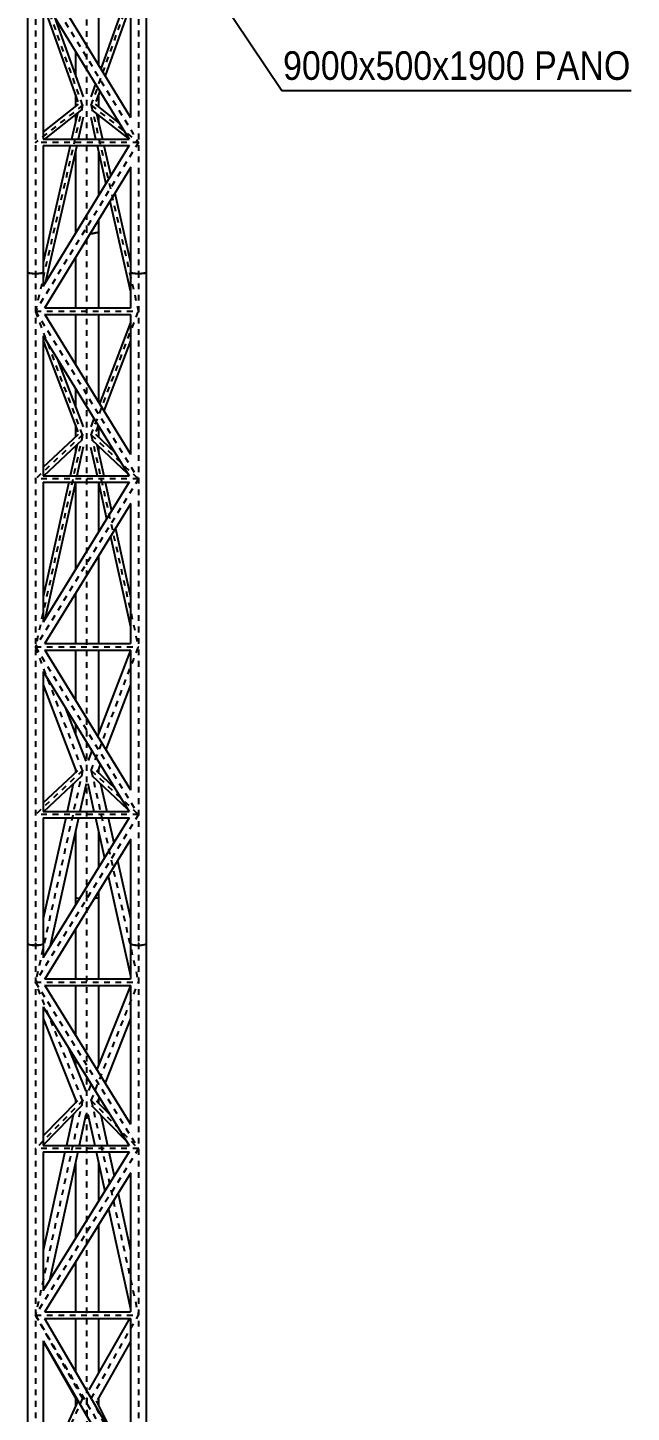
# Model space of a CAD drawing. Header units: millimetres. Extents: x 149919 to 150445, y 136651 to 136866.
# Drawn here: x 150358.13 to 150368.68, y 136666.43 to 136690.63 of the extents above; entities that cross this region are included whole.
import ezdxf

# ---------------------------------------------------------------- set-up
doc = ezdxf.new("R2010")
doc.units = ezdxf.units.MM
doc.header["$LTSCALE"] = 0.25
doc.linetypes.add('CENTER', pattern=[50.8, 31.75, -6.35, 6.35, -6.35])
doc.linetypes.add('XKITLINE00', pattern=[0])
doc.styles.add('ARIAL', font='arial.ttf')
doc.styles.add('ROMANS', font='romans.shx')
doc.dimstyles.new('MD300', dxfattribs={"dimtxt": 2.5, "dimasz": 2.5, "dimexe": 1, "dimexo": 1, "dimgap": 0.5, "dimtad": 1, "dimdec": 1, "dimlfac": 50, "dimrnd": 0.5, "dimdsep": 46, "dimtxsty": 'ROMANS', "dimcen": 1, "dimclrd": 146, "dimclre": 146, "dimclrt": 30, "dimadec": 1, "dimazin": 2, "dimtfac": 1, "dimtdec": 1, "dimtmove": 0, "dimatfit": 1, "dimfxl": 1, "dimtolj": 1, "dimtzin": 0, "dimlwd": -1, "dimlwe": -1, "dimarcsym": 0})

# ---------------------------------------------------------------- blocks, each defined once
blk = doc.blocks.new('çatıı')
at = {"color": 8, "linetype": 'CENTER'}
for p, q in [((21735, 3669.7), (21735, 4838.5)), ((21645, 4780.4), (21645, 3598.6)), ((21825, 4780.4), (21825, 3598.6)), ((21727.5, 3890), (21645, 4120.6)), ((21645, 4120.6), (21825, 3825.1)), ((21742.5, 3890), (21825, 4120.6)), ((21727.5, 3890), (21645, 3530.1)), ((21727.5, 3890), (21645, 3825.1)), ((21742.5, 3890), (21825, 3530.1)), ((21742.5, 3890), (21825, 3825.1)), ((21825, 3825.1), (21645, 3530.1)), ((21825, 3825.1), (21645, 3825.1)), ((21735, 2506.8), (21735, 3669.7)), ((21645, 3598.6), (21645, 2425.1)), ((21825, 3598.6), (21825, 2425.1)), ((21727.5, 3313.9), (21645, 3530.1)), ((21645, 3530.1), (21825, 3236.7)), ((21645, 3530.1), (21825, 3530.1)), ((21742.5, 3313.9), (21825, 3530.1)), ((21727.5, 3313.9), (21645, 2943.3)), ((21727.5, 3313.9), (21645, 3236.7)), ((21742.5, 3313.9), (21825, 2943.3)), ((21742.5, 3313.9), (21825, 3236.7)), ((21825, 3236.7), (21645, 2943.3)), ((21825, 3236.7), (21645, 3236.7)), ((21727.5, 2727.2), (21645, 2943.3)), ((21645, 2943.3), (21825, 2650)), ((21645, 2943.3), (21825, 2943.3)), ((21742.5, 2727.2), (21825, 2943.3)), ((21727.5, 2727.2), (21645, 2357.1)), ((21727.5, 2727.2), (21645, 2650)), ((21742.5, 2727.2), (21825, 2357.1)), ((21742.5, 2727.2), (21825, 2650)), ((21825, 2650), (21645, 2357.1)), ((21825, 2650), (21645, 2650)), ((21735, 1458.5), (21735, 2506.8)), ((21645, 2425.1), (21645, 1450.9)), ((21825, 2425.1), (21825, 1466.1)), ((21645, 2357.1), (21825, 2066.2)), ((21727.5, 2150.6), (21645, 2357.1)), ((21645, 2357.1), (21825, 2357.1)), ((21742.5, 2150.6), (21825, 2357.1)), ((21727.5, 2150.6), (21645, 1775.2)), ((21727.5, 2150.6), (21645, 2066.2)), ((21742.5, 2150.6), (21825, 1775.2)), ((21742.5, 2150.6), (21825, 2066.2)), ((21825, 2066.2), (21645, 1775.2)), ((21825, 2066.2), (21645, 2066.2)), ((21727.5, 1629.7), (21645, 1775.2)), ((21645, 1775.2), (21825, 1466.1)), ((21645, 1775.2), (21825, 1775.2)), ((21742.5, 1629.7), (21825, 1775.2)), ((21727.5, 1629.7), (21645, 1450.9)), ((21735, 1629.7), (21735, 1458.5)), ((21742.5, 1629.7), (21825, 1466.1))]:
    blk.add_line(p, q, dxfattribs=at)
at = {"color": 8, "linetype": 'XKITLINE00'}
for p, q in [((21631.3, 4108.4), (21631.3, 3598.6)), ((21666.1, 4106.9), (21811.3, 3868.5)), ((21755.3, 4106.9), (21755.3, 3960.6)), ((21811.3, 4099.3), (21759.3, 3953.9)), ((21811.3, 4106.9), (21811.3, 3868.4)), ((21838.6, 4110.1), (21838.6, 3598.6)), ((21658.6, 4077.2), (21808.9, 3830.5)), ((21658.6, 4077.1), (21658.6, 3830.7)), ((21658.6, 4065.5), (21719.3, 3896.1)), ((21677.9, 4045.5), (21728.2, 3904.8)), ((21811.3, 4065.5), (21766.9, 3941.4)), ((21714.7, 3985.1), (21714.7, 3942.7)), ((21749.8, 3927.4), (21741.7, 3904.7)), ((21714.7, 3908.9), (21714.7, 3887.2)), ((21757.5, 3914.9), (21750.8, 3896.3)), ((21755.3, 3908.9), (21755.3, 3887.2)), ((21658.6, 3843.1), (21720.4, 3891.7)), ((21661.4, 3830.8), (21726.9, 3882.3)), ((21718.3, 3875.5), (21708.1, 3830.8)), ((21714.7, 3872.7), (21714.7, 3859.7)), ((21743.2, 3882.2), (21808.6, 3830.8)), ((21749.5, 3891.7), (21791.9, 3858.4)), ((21751.7, 3875.5), (21761.9, 3830.8)), ((21755.3, 3872.7), (21755.3, 3859.7)), ((21728.6, 3869.3), (21719.8, 3830.8)), ((21741.5, 3868.9), (21750.2, 3830.8)), ((21658.6, 3830.8), (21808.7, 3830.8)), ((21658.5, 3819.5), (21809.3, 3819.5)), ((21658.6, 3819.5), (21658.6, 3598.6)), ((21705.5, 3819.5), (21658.6, 3615.2)), ((21808.7, 3819.5), (21658.6, 3573.5)), ((21717.2, 3819.5), (21662.1, 3579.1)), ((21714.7, 3808.7), (21714.7, 3669.7)), ((21752.8, 3819.5), (21768.1, 3752.9)), ((21755.3, 3808.7), (21755.3, 3731.9)), ((21764.5, 3819.5), (21776.6, 3766.8)), ((21811.5, 3781.9), (21661, 3535.3)), ((21811.3, 3781.7), (21811.3, 3598.6)), ((21783.6, 3736.2), (21811.3, 3615.2)), ((21775.1, 3722.3), (21811.3, 3564.1)), ((21755.3, 3689.9), (21755.3, 3669.7)), ((21714.7, 3669.7), (21715, 3668.9)), ((21714.7, 3669.7), (21714.7, 3665.4)), ((21714.7, 3669.7), (21715, 3669)), ((21715, 3669), (21715.9, 3668.4)), ((21715, 3668.9), (21715.9, 3668.2)), ((21715.9, 3668.4), (21716.4, 3668.2)), ((21715.9, 3668.2), (21716.3, 3668)), ((21740.4, 3665.4), (21741.9, 3665.5)), ((21740.5, 3665.7), (21741.5, 3665.7)), ((21740.8, 3666.1), (21741.9, 3666.2)), ((21741.5, 3665.7), (21744.6, 3666)), ((21741.9, 3666.2), (21745.1, 3666.4)), ((21741.9, 3665.5), (21745.1, 3665.8)), ((21744.6, 3666), (21747.3, 3666.5)), ((21745.1, 3666.4), (21748, 3666.8)), ((21745.1, 3665.8), (21748, 3666.3)), ((21747.3, 3666.5), (21749.6, 3667)), ((21748, 3666.8), (21750.5, 3667.3)), ((21748, 3666.3), (21750.5, 3666.8)), ((21749.6, 3667), (21750.7, 3667.3)), ((21750.5, 3667.3), (21752.6, 3667.8)), ((21750.5, 3666.8), (21752.6, 3667.5)), ((21752.6, 3667.8), (21754.1, 3668.4)), ((21752.6, 3667.5), (21754.1, 3668.2)), ((21754.1, 3668.4), (21755, 3669)), ((21754.1, 3668.2), (21755, 3668.9)), ((21755.3, 3669.7), (21755, 3668.9)), ((21755.3, 3669.7), (21755, 3669)), ((21755.3, 3669.7), (21755.3, 3535.8)), ((21714.7, 3623.3), (21714.7, 3535.8)), ((21631.3, 3598.6), (21631.7, 3598.1)), ((21631.3, 3598.6), (21631.3, 2425.1)), ((21631.3, 3598.6), (21631.7, 3597.9)), ((21631.7, 3598.1), (21632.7, 3597.5)), ((21631.7, 3597.9), (21632.7, 3597.3)), ((21632.7, 3597.5), (21634.3, 3597)), ((21632.7, 3597.3), (21634.3, 3596.7)), ((21633.4, 3597.3), (21634.8, 3596.8)), ((21634.3, 3597), (21636.5, 3596.6)), ((21634.3, 3596.7), (21636.5, 3596.3)), ((21634.8, 3596.8), (21636.9, 3596.4)), ((21636.5, 3596.6), (21639.1, 3596.3)), ((21636.5, 3596.3), (21639.1, 3595.9)), ((21636.9, 3596.4), (21639.3, 3596)), ((21639.1, 3596.3), (21642, 3596.2)), ((21639.1, 3595.9), (21642, 3595.7)), ((21639.3, 3596), (21642.1, 3595.8)), ((21642, 3596.2), (21645, 3596.1)), ((21642, 3595.7), (21645, 3595.6)), ((21642.1, 3595.8), (21645, 3595.7)), ((21645, 3596.1), (21648, 3596.2)), ((21645, 3595.7), (21647.9, 3595.8)), ((21645, 3595.6), (21648, 3595.7)), ((21647.9, 3595.8), (21650.7, 3596)), ((21648, 3596.2), (21650.9, 3596.3)), ((21648, 3595.7), (21650.9, 3595.9)), ((21650.7, 3596), (21653.1, 3596.4)), ((21650.9, 3596.3), (21653.5, 3596.6)), ((21650.9, 3595.9), (21653.5, 3596.3)), ((21653.1, 3596.4), (21655.2, 3596.8)), ((21653.5, 3596.6), (21655.7, 3597)), ((21653.5, 3596.3), (21655.7, 3596.7)), ((21655.2, 3596.8), (21656.6, 3597.3)), ((21655.7, 3597), (21657.3, 3597.5)), ((21655.7, 3596.7), (21657.3, 3597.3)), ((21657.3, 3597.5), (21658.3, 3598.1)), ((21657.3, 3597.3), (21658.3, 3597.9)), ((21658.6, 3598.6), (21658.3, 3598.1)), ((21658.6, 3598.6), (21658.3, 3597.9)), ((21658.6, 3598.6), (21658.6, 3572.9)), ((21811.3, 3598.6), (21811.7, 3598.1)), ((21811.3, 3598.6), (21811.3, 3535.6)), ((21811.3, 3598.6), (21811.7, 3597.9)), ((21811.7, 3598.1), (21812.7, 3597.5)), ((21811.7, 3597.9), (21812.7, 3597.3)), ((21812.7, 3597.5), (21814.3, 3597)), ((21812.7, 3597.3), (21814.3, 3596.7)), ((21813.4, 3597.3), (21814.8, 3596.8)), ((21814.3, 3597), (21816.5, 3596.6)), ((21814.3, 3596.7), (21816.5, 3596.3)), ((21814.8, 3596.8), (21816.9, 3596.4)), ((21816.5, 3596.6), (21819.1, 3596.3)), ((21816.5, 3596.3), (21819.1, 3595.9)), ((21816.9, 3596.4), (21819.3, 3596)), ((21819.1, 3596.3), (21822, 3596.1)), ((21819.1, 3595.9), (21822, 3595.7)), ((21819.3, 3596), (21822.1, 3595.8)), ((21822, 3596.1), (21825, 3596.1)), ((21822, 3595.7), (21825, 3595.6)), ((21822.1, 3595.8), (21825, 3595.7)), ((21825, 3596.1), (21828, 3596.1)), ((21825, 3595.7), (21827.9, 3595.8)), ((21825, 3595.6), (21828, 3595.7)), ((21827.9, 3595.8), (21830.7, 3596)), ((21828, 3596.1), (21830.9, 3596.3)), ((21828, 3595.7), (21830.9, 3595.9)), ((21830.7, 3596), (21833.1, 3596.4)), ((21830.9, 3596.3), (21833.5, 3596.6)), ((21830.9, 3595.9), (21833.5, 3596.3)), ((21833.1, 3596.4), (21835.2, 3596.8)), ((21833.5, 3596.6), (21835.7, 3597)), ((21833.5, 3596.3), (21835.7, 3596.7)), ((21835.2, 3596.8), (21836.6, 3597.3)), ((21835.7, 3597), (21837.3, 3597.5)), ((21835.7, 3596.7), (21837.3, 3597.3)), ((21837.3, 3597.5), (21838.3, 3598.1)), ((21837.3, 3597.3), (21838.3, 3597.9)), ((21838.6, 3598.6), (21838.3, 3598.1)), ((21838.6, 3598.6), (21838.3, 3597.9)), ((21838.6, 3598.6), (21838.6, 2425.1)), ((21661.3, 3535.8), (21811.3, 3535.8)), ((21661, 3524.4), (21811.5, 3524.4)), ((21661.3, 3524.4), (21811.3, 3279.9)), ((21714.7, 3524.4), (21714.7, 3437.4)), ((21755.3, 3524.4), (21755.3, 3371.3)), ((21811.3, 3510.3), (21757.1, 3368.3)), ((21811.3, 3524.4), (21811.3, 3279.7)), ((21658.6, 3487), (21808.9, 3242)), ((21658.6, 3486.9), (21658.6, 3242.2)), ((21658.6, 3478.4), (21719.3, 3319.4)), ((21811.3, 3478.4), (21764.6, 3356)), ((21682.3, 3448.4), (21728.2, 3328.1)), ((21714.7, 3395.6), (21714.7, 3363.5)), ((21747.3, 3342.5), (21741.8, 3328)), ((21714.7, 3331.5), (21714.7, 3309.8)), ((21754.8, 3330.2), (21750.8, 3319.6)), ((21755.3, 3329.4), (21755.3, 3309.8)), ((21658.6, 3257.3), (21720.1, 3314.9)), ((21659.4, 3242.4), (21727.2, 3305.9)), ((21717.9, 3297.2), (21705.7, 3242.4)), ((21714.7, 3294.2), (21714.7, 3282.7)), ((21728.6, 3292.8), (21717.4, 3242.4)), ((21741.4, 3292.4), (21752.6, 3242.4)), ((21742.8, 3305.8), (21806.1, 3246.6)), ((21749.8, 3314.9), (21783.6, 3283.3)), ((21752.1, 3297.2), (21764.3, 3242.4)), ((21755.3, 3294.2), (21755.3, 3282.7)), ((21658.5, 3231.1), (21809.4, 3231.1)), ((21658.6, 3242.4), (21808.7, 3242.4)), ((21658.6, 3231.1), (21658.6, 2986.2)), ((21703.2, 3231.1), (21658.6, 3030.9)), ((21808.7, 3231.1), (21658.6, 2986.5)), ((21714.9, 3231.1), (21661.5, 2991.1)), ((21714.7, 3230.2), (21714.7, 3077.9)), ((21755.1, 3231.1), (21769.4, 3167)), ((21755.3, 3230.2), (21755.3, 3144.1)), ((21766.8, 3231.1), (21777.9, 3181)), ((21811.5, 3193.8), (21660.9, 2948.3)), ((21811.3, 3193.5), (21811.3, 2948.9)), ((21784.8, 3150.2), (21811.3, 3030.9)), ((21776.2, 3136.3), (21811.3, 2978.4)), ((21755.3, 3102.2), (21755.3, 2949)), ((21714.7, 3036), (21714.7, 2949)), ((21661, 2937.6), (21811.5, 2937.6)), ((21661.3, 2949), (21811.3, 2949)), ((21661.3, 2937.6), (21811.3, 2693.1)), ((21714.7, 2937.6), (21714.7, 2850.7)), ((21811.1, 2937.6), (21753.7, 2787.1)), ((21755.3, 2937.6), (21755.3, 2791.4)), ((21811.3, 2937.6), (21811.3, 2693)), ((21658.6, 2900.2), (21808.9, 2655.3)), ((21658.6, 2900.2), (21658.6, 2655.4)), ((21658.6, 2876.9), (21715.8, 2727.1)), ((21811.3, 2876.9), (21768.1, 2763.6)), ((21697.1, 2837.5), (21733, 2743.6)), ((21714.7, 2808.8), (21714.7, 2791.4)), ((21743.8, 2761.3), (21737.4, 2744.5)), ((21758.3, 2737.8), (21754, 2726.7)), ((21658.6, 2670.5), (21718.9, 2726.9)), ((21659.4, 2655.6), (21726.7, 2718.6)), ((21714.7, 2730), (21714.7, 2723)), ((21743.4, 2718.6), (21806.1, 2659.8)), ((21751.1, 2726.9), (21783.6, 2696.5)), ((21755.3, 2730), (21755.3, 2723)), ((21711.1, 2704), (21700.3, 2655.6)), ((21733.5, 2703.6), (21722.8, 2655.6)), ((21736.4, 2704.2), (21747.2, 2655.6)), ((21758.9, 2704), (21769.7, 2655.6)), ((21658.5, 2644.3), (21809.4, 2644.3)), ((21658.6, 2655.6), (21808.7, 2655.6)), ((21697.8, 2644.3), (21658.6, 2468.6)), ((21808.7, 2644.3), (21658.6, 2400.2)), ((21658.6, 2644.3), (21658.6, 2425.1)), ((21720.2, 2644.3), (21669.9, 2418.6)), ((21749.8, 2644.3), (21765.4, 2574)), ((21772.2, 2644.3), (21781.9, 2600.7)), ((21714.7, 2619.5), (21714.7, 2506.8)), ((21755.3, 2619.5), (21755.3, 2557.5)), ((21811.5, 2607.1), (21660.9, 2362.1)), ((21811.3, 2606.8), (21811.3, 2425.1)), ((21788.7, 2570.1), (21811.3, 2468.6)), ((21772.3, 2543.3), (21811.3, 2368)), ((21714.7, 2506.8), (21715, 2506)), ((21714.7, 2506.8), (21714.7, 2491.4)), ((21714.7, 2506.8), (21715, 2506)), ((21715, 2506), (21715.9, 2505.2)), ((21715, 2506), (21715.9, 2505.3)), ((21715.9, 2505.3), (21717.4, 2504.6)), ((21715.9, 2505.2), (21717.4, 2504.5)), ((21717.4, 2504.6), (21719.4, 2503.9)), ((21717.4, 2504.5), (21719.4, 2503.8)), ((21719.4, 2503.9), (21721.9, 2503.4)), ((21719.4, 2503.8), (21721.9, 2503.3)), ((21721.9, 2503.4), (21722, 2503.4)), ((21721.9, 2503.3), (21722, 2503.3)), ((21747.6, 2503.2), (21748, 2503.3)), ((21747.7, 2503.3), (21748, 2503.4)), ((21748, 2503.4), (21750.5, 2503.9)), ((21748, 2503.3), (21750.5, 2503.8)), ((21750.5, 2503.9), (21752.6, 2504.6)), ((21750.5, 2503.8), (21752.6, 2504.5)), ((21752.6, 2504.6), (21754.1, 2505.3)), ((21752.6, 2504.5), (21754.1, 2505.2)), ((21754.1, 2505.2), (21755, 2506)), ((21754.1, 2505.3), (21755, 2506)), ((21755.3, 2506.8), (21755, 2506)), ((21755.3, 2506.8), (21755, 2506)), ((21755.3, 2515.7), (21755.3, 2506.8)), ((21755.3, 2506.8), (21755.3, 2362.8)), ((21714.7, 2449.6), (21714.7, 2362.8)), ((21631.3, 2425.1), (21631.3, 1474.4)), ((21631.3, 2425.1), (21631.7, 2424.3)), ((21631.3, 2425.1), (21631.7, 2424.4)), ((21631.7, 2424.4), (21632.7, 2423.8)), ((21631.7, 2424.3), (21632.7, 2423.6)), ((21632.7, 2423.8), (21634.3, 2423.2)), ((21632.7, 2423.6), (21634.3, 2423)), ((21634.3, 2423.2), (21636.5, 2422.7)), ((21634.3, 2423), (21636.5, 2422.5)), ((21634.6, 2423.1), (21634.8, 2423.1)), ((21634.8, 2423.1), (21636.9, 2422.6)), ((21636.5, 2422.7), (21639.1, 2422.4)), ((21636.5, 2422.5), (21639.1, 2422.1)), ((21636.9, 2422.6), (21639.3, 2422.2)), ((21639.1, 2422.4), (21642, 2422.2)), ((21639.1, 2422.1), (21642, 2421.8)), ((21639.3, 2422.2), (21642.1, 2422)), ((21642, 2422.2), (21645, 2422.1)), ((21642, 2421.8), (21645, 2421.7)), ((21642.1, 2422), (21645, 2421.9)), ((21645, 2422.1), (21648, 2422.2)), ((21645, 2421.9), (21647.9, 2422)), ((21645, 2421.7), (21648, 2421.8)), ((21647.9, 2422), (21650.7, 2422.2)), ((21648, 2422.2), (21650.9, 2422.4)), ((21648, 2421.8), (21650.9, 2422.1)), ((21650.7, 2422.2), (21653.1, 2422.6)), ((21650.9, 2422.4), (21653.5, 2422.7)), ((21650.9, 2422.1), (21653.5, 2422.5)), ((21653.1, 2422.6), (21655.2, 2423.1)), ((21653.5, 2422.7), (21655.7, 2423.2)), ((21653.5, 2422.5), (21655.7, 2423)), ((21655.2, 2423.1), (21655.4, 2423.1)), ((21655.7, 2423.2), (21657.3, 2423.8)), ((21655.7, 2423), (21657.3, 2423.6)), ((21657.3, 2423.8), (21658.3, 2424.4)), ((21657.3, 2423.6), (21658.3, 2424.3)), ((21658.6, 2425.1), (21658.3, 2424.3)), ((21658.6, 2425.1), (21658.3, 2424.4)), ((21658.6, 2425.1), (21658.6, 2399.6)), ((21811.3, 2425.1), (21811.3, 2362.6)), ((21811.3, 2425.1), (21811.7, 2424.3)), ((21811.3, 2425.1), (21811.7, 2424.4)), ((21811.7, 2424.4), (21812.7, 2423.8)), ((21811.7, 2424.3), (21812.7, 2423.6)), ((21812.7, 2423.8), (21814.3, 2423.2)), ((21812.7, 2423.6), (21814.3, 2423)), ((21814.3, 2423.2), (21816.5, 2422.7)), ((21814.3, 2423), (21816.5, 2422.5)), ((21814.7, 2423.1), (21814.8, 2423.1)), ((21814.8, 2423.1), (21816.9, 2422.6)), ((21816.5, 2422.7), (21819.1, 2422.4)), ((21816.5, 2422.5), (21819.1, 2422.1)), ((21816.9, 2422.6), (21819.3, 2422.2)), ((21819.1, 2422.4), (21822, 2422.1)), ((21819.1, 2422.1), (21822, 2421.8)), ((21819.3, 2422.2), (21822.1, 2422)), ((21822, 2422.1), (21825, 2422.1)), ((21822, 2421.8), (21825, 2421.7)), ((21822.1, 2422), (21825, 2421.9)), ((21825, 2422.1), (21828, 2422.1)), ((21825, 2421.9), (21827.9, 2422)), ((21825, 2421.7), (21828, 2421.8)), ((21827.9, 2422), (21830.7, 2422.2)), ((21828, 2422.1), (21830.9, 2422.4)), ((21828, 2421.8), (21830.9, 2422.1)), ((21830.7, 2422.2), (21833.1, 2422.6)), ((21830.9, 2422.4), (21833.5, 2422.7)), ((21830.9, 2422.1), (21833.5, 2422.5)), ((21833.1, 2422.6), (21835.2, 2423.1)), ((21833.5, 2422.7), (21835.7, 2423.2)), ((21833.5, 2422.5), (21835.7, 2423)), ((21835.2, 2423.1), (21835.3, 2423.1)), ((21835.7, 2423.2), (21837.3, 2423.8)), ((21835.7, 2423), (21837.3, 2423.6)), ((21837.3, 2423.8), (21838.3, 2424.4)), ((21837.3, 2423.6), (21838.3, 2424.3)), ((21838.6, 2425.1), (21838.3, 2424.3)), ((21838.6, 2425.1), (21838.3, 2424.4)), ((21838.6, 2425.1), (21838.6, 1491.9)), ((21661, 2351.4), (21811.5, 2351.4)), ((21661.4, 2362.8), (21811.3, 2362.8)), ((21661.4, 2351.4), (21811.3, 2109)), ((21714.7, 2351.4), (21714.7, 2265.2)), ((21810.9, 2351.4), (21752.2, 2204.5)), ((21755.3, 2351.4), (21755.3, 2212.2)), ((21811.3, 2351.4), (21811.3, 2108.9)), ((21658.6, 2314.3), (21808.9, 2071.4)), ((21658.6, 2314.2), (21658.6, 2071.5)), ((21658.6, 2293.5), (21715.8, 2150.3)), ((21811.3, 2293.5), (21766.6, 2181.4)), ((21701.7, 2244.6), (21732.9, 2166.7)), ((21714.7, 2223.7), (21714.7, 2212.2)), ((21742.2, 2179.3), (21737.5, 2167.6)), ((21756.5, 2156.1), (21754, 2149.9)), ((21718.7, 2149.8), (21658.6, 2088.3)), ((21726.9, 2141.9), (21658.6, 2072)), ((21714.7, 2153.2), (21714.7, 2145.7)), ((21715.5, 2147), (21715.3, 2146.4)), ((21743.1, 2141.8), (21803.7, 2079.8)), ((21751.3, 2149.8), (21776.1, 2124.4)), ((21754.6, 2146.5), (21754.6, 2146.4)), ((21755.3, 2153.2), (21755.3, 2145.7)), ((21710.7, 2125.3), (21699, 2071.8)), ((21733.3, 2126.1), (21721.4, 2071.8)), ((21736.5, 2126.7), (21748.6, 2071.8)), ((21759.3, 2125.3), (21771, 2071.8)), ((21658.4, 2060.5), (21809.4, 2060.5)), ((21658.6, 2071.8), (21808.6, 2071.8)), ((21658.6, 2060.5), (21658.6, 1817.7)), ((21696.5, 2060.5), (21658.6, 1888.3)), ((21808.6, 2060.5), (21658.6, 1818.1)), ((21718.9, 2060.5), (21669.5, 1835.6)), ((21751.1, 2060.5), (21766.2, 1991.9)), ((21773.5, 2060.5), (21782.7, 2018.6)), ((21714.7, 2041.4), (21714.7, 1908.7)), ((21755.3, 2041.4), (21755.3, 1974.3)), ((21811.6, 2023.6), (21660.9, 1780.1)), ((21811.3, 2023.3), (21811.3, 1780.7)), ((21789.5, 1987.9), (21811.3, 1888.3)), ((21772.9, 1961.2), (21811.3, 1786.3)), ((21755.3, 1932.7), (21755.3, 1780.9)), ((21714.7, 1867.1), (21714.7, 1780.9)), ((21660.6, 1769.5), (21811.5, 1769.5)), ((21661, 1769.5), (21811.3, 1511.3)), ((21661.4, 1780.9), (21811.3, 1780.9)), ((21714.7, 1769.5), (21714.7, 1677.3)), ((21809.2, 1769.5), (21738.4, 1644.7)), ((21755.3, 1769.5), (21755.3, 1674.5)), ((21811.3, 1769.5), (21811.3, 1511.1)), ((21658.5, 1730.2), (21799.4, 1488.3)), ((21658.6, 1730), (21658.6, 1476.6)), ((21658.6, 1729), (21716.2, 1627.4)), ((21811.3, 1729), (21753.5, 1627)), ((21719, 1624.8), (21658.6, 1494.1)), ((21714.7, 1630.1), (21714.7, 1615.6)), ((21751.1, 1625.3), (21790.7, 1546.8)), ((21755.3, 1630.1), (21755.3, 1617))]:
    blk.add_line(p, q, dxfattribs=at)
at = {"color": 146}
blk.add_line((22075.7, 3915.7), (22686.9, 3915.7), dxfattribs=at)
at = {"color": 8, "linetype": 'XKITLINE00'}
for centre in [(21727.5, 3890), (21727.5, 3890), (21727.5, 3890), (21742.5, 3890), (21742.5, 3890), (21742.5, 3890), (21645, 3825.1), (21645, 3825.1), (21825, 3825.1), (21825, 3825.1), (21825, 3825.1), (21825, 3825.1), (21735, 3669.7), (21735, 3669.7), (21645, 3598.6), (21645, 3598.6), (21825, 3598.6), (21825, 3598.6), (21645, 3530.1), (21645, 3530.1), (21645, 3530.1), (21645, 3530.1), (21645, 3530.1), (21825, 3530.1), (21825, 3530.1), (21825, 3530.1), (21727.5, 3313.9), (21727.5, 3313.9), (21727.5, 3313.9), (21742.5, 3313.9), (21742.5, 3313.9), (21742.5, 3313.9), (21645, 3236.7), (21645, 3236.7), (21825, 3236.7), (21825, 3236.7), (21825, 3236.7), (21825, 3236.7), (21645, 2943.3), (21645, 2943.3), (21645, 2943.3), (21645, 2943.3), (21645, 2943.3), (21825, 2943.3), (21825, 2943.3), (21825, 2943.3), (21727.5, 2727.2), (21727.5, 2727.2), (21727.5, 2727.2), (21742.5, 2727.2), (21742.5, 2727.2), (21742.5, 2727.2), (21645, 2650), (21645, 2650), (21825, 2650), (21825, 2650), (21825, 2650), (21825, 2650), (21735, 2506.8), (21735, 2506.8), (21645, 2425.1), (21645, 2425.1), (21825, 2425.1), (21825, 2425.1), (21645, 2357.1), (21645, 2357.1), (21645, 2357.1), (21645, 2357.1), (21645, 2357.1), (21825, 2357.1), (21825, 2357.1), (21825, 2357.1), (21727.5, 2150.6), (21727.5, 2150.6), (21727.5, 2150.6), (21742.5, 2150.6), (21742.5, 2150.6), (21742.5, 2150.6), (21645, 2066.2), (21645, 2066.2), (21825, 2066.2), (21825, 2066.2), (21825, 2066.2), (21825, 2066.2), (21645, 1775.2), (21645, 1775.2), (21645, 1775.2), (21645, 1775.2), (21645, 1775.2), (21825, 1775.2), (21825, 1775.2), (21825, 1775.2), (21727.5, 1629.7), (21727.5, 1629.7), (21735, 1629.7), (21742.5, 1629.7), (21742.5, 1629.7)]:
    blk.add_circle(centre, 0.05, dxfattribs=at)
at = {"color": 30, "style": 'ARIAL', "width": 0.85}
blk.add_text('9000x500x1900 PANO', height=50, dxfattribs=at).set_placement((22077.9, 3934.4))
blk.add_leader([(21910.5, 4162.7), (22075.7, 3915.7)], dimstyle='MD300', override={"dimgap": 0.5, "dimtad": 0})

msp = doc.modelspace()

# ---------------------------------------------------------------- block references
at = {"xscale": 0.009999943142843078, "yscale": 0.009999943142843078, "zscale": 0.009999943142843078}
msp.add_blockref('çatıı', (150141.814, 136650.373), dxfattribs=at)

doc.saveas('drawing.dxf')
